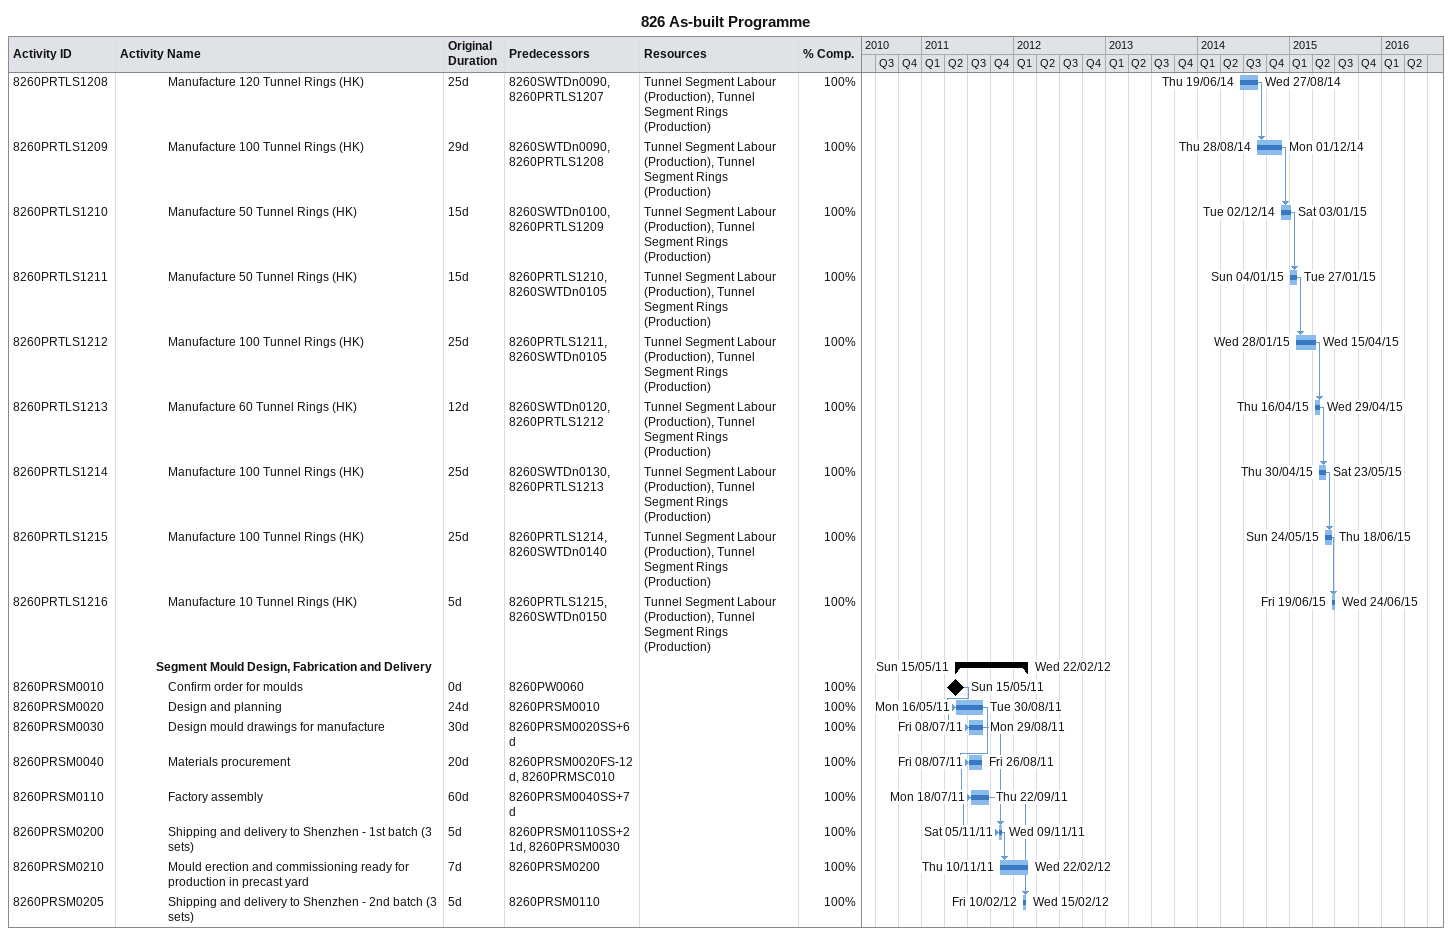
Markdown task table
826 As-built Programme

| ID | Level | Task | Original duration | Start | Finish | Predecessors | Resources | % complete |
|---|---|---|---|---|---|---|---|---|
| 8260PRTLS1208 | 5 | Manufacture 120 Tunnel Rings (HK) | 25d | 2014-06-19 | 2014-08-27 | 8260SWTDn0090, 8260PRTLS1207 | Tunnel Segment Labour (Production), Tunnel Segment Rings (Production) | 100 |
| 8260PRTLS1209 | 5 | Manufacture 100 Tunnel Rings (HK) | 29d | 2014-08-28 | 2014-12-01 | 8260SWTDn0090, 8260PRTLS1208 | Tunnel Segment Labour (Production), Tunnel Segment Rings (Production) | 100 |
| 8260PRTLS1210 | 5 | Manufacture 50 Tunnel Rings (HK) | 15d | 2014-12-02 | 2015-01-03 | 8260SWTDn0100, 8260PRTLS1209 | Tunnel Segment Labour (Production), Tunnel Segment Rings (Production) | 100 |
| 8260PRTLS1211 | 5 | Manufacture 50 Tunnel Rings (HK) | 15d | 2015-01-04 | 2015-01-27 | 8260PRTLS1210, 8260SWTDn0105 | Tunnel Segment Labour (Production), Tunnel Segment Rings (Production) | 100 |
| 8260PRTLS1212 | 5 | Manufacture 100 Tunnel Rings (HK) | 25d | 2015-01-28 | 2015-04-15 | 8260PRTLS1211, 8260SWTDn0105 | Tunnel Segment Labour (Production), Tunnel Segment Rings (Production) | 100 |
| 8260PRTLS1213 | 5 | Manufacture 60 Tunnel Rings (HK) | 12d | 2015-04-16 | 2015-04-29 | 8260SWTDn0120, 8260PRTLS1212 | Tunnel Segment Labour (Production), Tunnel Segment Rings (Production) | 100 |
| 8260PRTLS1214 | 5 | Manufacture 100 Tunnel Rings (HK) | 25d | 2015-04-30 | 2015-05-23 | 8260SWTDn0130, 8260PRTLS1213 | Tunnel Segment Labour (Production), Tunnel Segment Rings (Production) | 100 |
| 8260PRTLS1215 | 5 | Manufacture 100 Tunnel Rings (HK) | 25d | 2015-05-24 | 2015-06-18 | 8260PRTLS1214, 8260SWTDn0140 | Tunnel Segment Labour (Production), Tunnel Segment Rings (Production) | 100 |
| 8260PRTLS1216 | 5 | Manufacture 10 Tunnel Rings (HK) | 5d | 2015-06-19 | 2015-06-24 | 8260PRTLS1215, 8260SWTDn0150 | Tunnel Segment Labour (Production), Tunnel Segment Rings (Production) | 100 |
|  | 4 | **Segment Mould Design, Fabrication and Delivery** |  | 2011-05-15 | 2012-02-22 |  |  |  |
| 8260PRSM0010 | 5 | Confirm order for moulds | 0d | 2011-05-15 | 2011-05-15 | 8260PW0060 |  | 100 |
| 8260PRSM0020 | 5 | Design and planning | 24d | 2011-05-16 | 2011-08-30 | 8260PRSM0010 |  | 100 |
| 8260PRSM0030 | 5 | Design mould drawings for manufacture | 30d | 2011-07-08 | 2011-08-29 | 8260PRSM0020SS+6d |  | 100 |
| 8260PRSM0040 | 5 | Materials procurement | 20d | 2011-07-08 | 2011-08-26 | 8260PRSM0020FS-12d, 8260PRMSC010 |  | 100 |
| 8260PRSM0110 | 5 | Factory assembly | 60d | 2011-07-18 | 2011-09-22 | 8260PRSM0040SS+7d |  | 100 |
| 8260PRSM0200 | 5 | Shipping and delivery to Shenzhen - 1st batch (3 sets) | 5d | 2011-11-05 | 2011-11-09 | 8260PRSM0110SS+21d, 8260PRSM0030 |  | 100 |
| 8260PRSM0210 | 5 | Mould erection and commissioning ready for production in precast yard | 7d | 2011-11-10 | 2012-02-22 | 8260PRSM0200 |  | 100 |
| 8260PRSM0205 | 5 | Shipping and delivery to Shenzhen - 2nd batch (3 sets) | 5d | 2012-02-10 | 2012-02-15 | 8260PRSM0110 |  | 100 |
